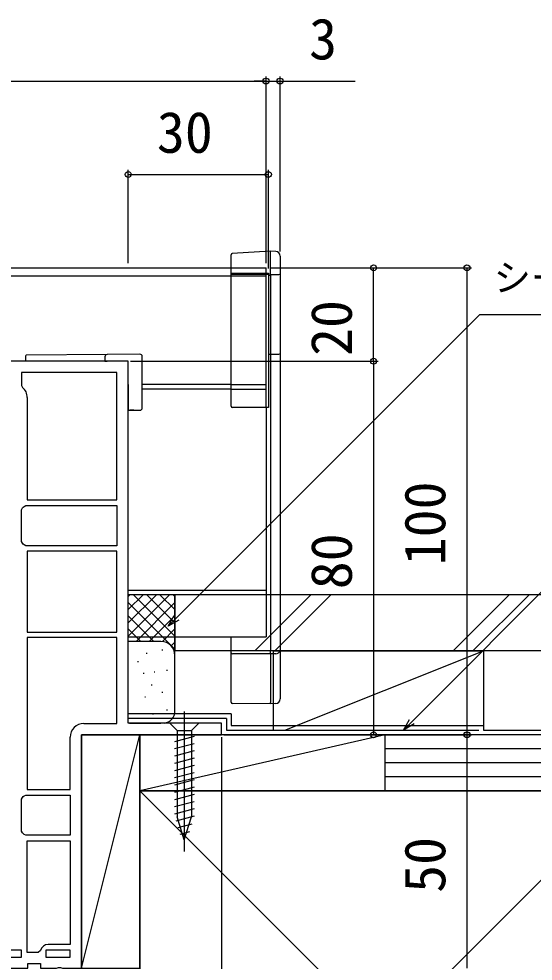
# Model space of a CAD drawing. Units: millimetres, scale not verified. Extents: x -525 to 525, y -783 to 779.
# Drawn here: x 224.1 to 334.2, y 121.8 to 323.6 of the extents above; entities that cross this region are included whole.
import ezdxf
from ezdxf.enums import TextEntityAlignment as Align

# ---------------------------------------------------------------- set-up
doc = ezdxf.new("R2010")
doc.units = ezdxf.units.MM
doc.header["$LTSCALE"] = 4
for name, color, linetype in [('0-2_YKK_11', 7, 'Continuous'), ('0-3_YKK_12', 2, 'Continuous'), ('0-4_YKK_13', 4, 'Continuous'), ('0-5_YKK_D', 6, 'Continuous'), ('0-7_YSS_K', 3, 'Continuous'), ('0-8_YSS_KE', 3, 'Continuous')]:
    doc.layers.add(name, color=color, linetype=linetype)
doc.styles.add('ＭＳ ゴシック', font='')
doc.styles.get('ＭＳ ゴシック').set_extended_font_data('MS Gothic')

msp = doc.modelspace()

# ---------------------------------------------------------------- linework, layer by layer
at = {"layer": '0-2_YKK_11'}
for points in [[(247.5, 172.8), (247.5, 250.3), (199.7, 250.3)], [(245.1, 220.6), (245.1, 247.9), (224.7, 247.9), (224.7, 245.092), (224.876, 244.711)], [(225.9, 242.5), (225.9, 220.6), (245.1, 220.6)], [(224.876, 211.311), (224.7, 211.692), (224.7, 218.508), (224.876, 218.889)], [(225.211, 219.224), (225.592, 219.4), (245.1, 219.4), (245.1, 210.8)], [(245.1, 210.8), (225.592, 210.8), (225.211, 210.976)], [(225.9, 191.1), (225.9, 158.6), (235.1, 158.6), (235.1, 169.8)], [(238, 172.7), (245.1, 172.7), (245.1, 191.1), (225.9, 191.1)], [(198.5, 125.1), (198.5, 120.3), (207.5, 120.3), (207.5, 105.3), (210, 105.3), (210, 106.8), (209.75, 107.096), (209.5, 107.392), (209.5, 120.3), (226, 120.3), (226, 121.3), (228.7, 121.3), (228.7, 120.3), (232.175, 120.3), (232.566, 120.487), (233.034, 120.487), (233.424, 120.3), (237.5, 120.3), (237.5, 170.3), (267.5, 170.3), (267.5, 172.8), (247.5, 172.8)], [(224.876, 149.311), (224.7, 149.692), (224.7, 156.508), (224.876, 156.889)], [(225.211, 157.224), (225.592, 157.4), (235.1, 157.4), (235.1, 148.8)], [(235.1, 148.8), (225.592, 148.8), (225.211, 148.976)], [(225.9, 123.7), (225.9, 147.6), (235.1, 147.6), (235.1, 125.4), (230.4, 125.4)], [(228.744, 124.086), (228.258, 123.7), (225.9, 123.7)]]:
    msp.add_lwpolyline(points, dxfattribs=at)
for points in [[(225.9, 192.3), (245.1, 192.3), (245.1, 209.6), (225.9, 209.6)], [(200.9, 122.7), (224.7, 122.7), (224.7, 124.2), (200.9, 124.2)], [(229.9, 122.7), (235.1, 122.7), (235.1, 124.2), (229.9, 124.2)]]:
    msp.add_lwpolyline(points, close=True, dxfattribs=at)
for centre, radius, start, end in [((223, 242.5), 2.9, 359.99999, 49.67978), ((223, 221.1), 2.9, 310.32022, 319.67978), ((223, 209.1), 2.9, 40.32022, 49.67978), ((238, 169.8), 2.9, 90.00001, 179.99999), ((223, 159.1), 2.9, 310.32022, 319.67978), ((223, 147.1), 2.9, 40.32022, 49.67978), ((230.4, 123.7), 1.7, 90, 166.86343)]:
    msp.add_arc(centre, radius, start, end, dxfattribs=at)
at = {"layer": '0-3_YKK_12'}
for p, q in [((106, 270.3), (269.5, 270.3)), ((106, 268.561), (269.5, 268.561)), ((269.5, 270.3), (277, 270.3)), ((269.5, 268.561), (277, 268.561)), ((277, 240.401), (277, 270.3)), ((269.5, 245.3), (250.5, 245.3)), ((269.5, 244.3), (250.5, 244.3)), ((269.5, 245.3), (277, 245.3)), ((269.5, 244.3), (277, 244.3)), ((247.5, 191.3), (269, 191.3)), ((269, 191.3), (277, 191.3))]:
    msp.add_line(p, q, dxfattribs=at)
for points in [[(277, 240.401), (277, 200.301), (277, 191.3)], [(247.5, 201.3), (269, 201.3), (277, 201.3)]]:
    msp.add_lwpolyline(points, dxfattribs=at)
at = {"layer": '0-4_YKK_13'}
for p, q in [((269.5, 272.89), (269.5, 273.1)), ((269.5, 268.848), (269.5, 272.89)), ((277.969, 273.901), (269.781, 273.4)), ((279.061, 273.834), (277.969, 273.901)), ((277.969, 272.848), (277.969, 273.901)), ((277.969, 268.848), (277.969, 272.848)), ((280, 272.836), (280, 268.95)), ((269.5, 240.701), (269.5, 268.848)), ((269.781, 269.133), (277.5, 269.133)), ((277.5, 269.133), (277.5, 268.569)), ((277.5, 268.569), (277.969, 268.848)), ((277.5, 268.569), (277.5, 251.806)), ((277.969, 268.848), (279.061, 268.855)), ((280, 268.95), (280, 251.907)), ((225.5, 251.388), (225.5, 251.3)), ((225.5, 251.3), (225.5, 250.3)), ((242.995, 251.739), (225.698, 251.588)), ((250, 251.8), (242.995, 251.739)), ((250.5, 245.3), (250.5, 251.3)), ((277.5, 251.806), (277.969, 251.805)), ((277.5, 251.806), (277.5, 240.401)), ((277.969, 251.805), (277.969, 200.301)), ((280, 251.907), (280, 200.301)), ((250.5, 240.3), (250.5, 245.3)), ((269.5, 240.701), (269.501, 240.673)), ((277.5, 240.401), (269.8, 240.401)), ((247.548, 239.821), (247.848, 239.819)), ((248.7, 239.811), (247.848, 239.819)), ((248.7, 239.811), (249, 239.809)), ((249, 239.809), (250, 239.8)), ((277.969, 200.301), (277.969, 188.301)), ((280, 200.301), (280, 188.365)), ((269.5, 188.331), (269.5, 191.3)), ((269.5, 187.872), (269.5, 188.331)), ((269.5, 177.477), (269.5, 187.872)), ((277.969, 188.284), (277.969, 188.283)), ((280, 188.365), (280, 177.966)), ((277.969, 187.629), (269.797, 187.66)), ((279.061, 187.659), (277.969, 187.63)), ((277.969, 187.63), (277.969, 187.629)), ((277.969, 187.629), (277.969, 177.194)), ((269.5, 177.272), (269.5, 177.477)), ((277.969, 176.901), (269.797, 176.972)), ((277.969, 177.194), (277.969, 177.193)), ((279.061, 176.967), (277.969, 176.901)), ((259.5, 175.3), (259.5, 145.3)), ((262.6, 172.8), (261.05, 171.25)), ((261.6, 169.949), (257.4, 168.824)), ((257.95, 171.25), (257.95, 152.716)), ((261.05, 171.25), (261.05, 152.716)), ((261.6, 168.396), (257.4, 167.271)), ((261.6, 166.843), (257.4, 165.718)), ((261.6, 165.29), (257.4, 164.165)), ((261.6, 163.737), (257.4, 162.612)), ((261.6, 162.184), (257.4, 161.059)), ((261.6, 160.631), (257.4, 159.506)), ((261.6, 159.079), (257.4, 157.953)), ((261.6, 157.526), (257.4, 156.4)), ((261.6, 155.973), (257.4, 154.847)), ((261.6, 154.42), (257.4, 153.294)), ((261.6, 152.867), (257.659, 151.811)), ((259.5, 147.8), (257.95, 152.716)), ((259.5, 147.8), (257.95, 152.716)), ((259.5, 147.8), (261.05, 152.716)), ((261.146, 151.192), (258.11, 150.379)), ((260.612, 149.496), (258.562, 148.947))]:
    msp.add_line(p, q, dxfattribs=at)
for points in [[(277.5, 268.848), (269.5, 268.848), (269.5, 268.848)], [(277.969, 268.848), (277.969, 251.805), (279.061, 251.812)], [(242.5, 251.239), (242.5, 250.3), (242.995, 250.3)], [(247.5, 245.322), (247.5, 250.3), (242.995, 250.3)], [(247.5, 245.322), (247.5, 239.822), (249, 239.809), (249, 239.809)], [(262.6, 172.8), (256.4, 172.8), (257.95, 171.25), (261.05, 171.25)]]:
    msp.add_lwpolyline(points, dxfattribs=at)
for centre, radius, start, end in [((269.8, 273.1), 0.3, 93.5, 180), ((279, 272.836), 1, 0, 86.5), ((225.7, 251.388), 0.2, 90.5, 180), ((243, 251.239), 0.5, 90.5, 180), ((250, 251.3), 0.5, 0, 90), ((250, 240.3), 0.5, 270, 0), ((269.8, 240.701), 0.3, 185.23058, 270), ((269.761, 187.925), 0.267, 191.32378, 277.67534), ((279.143, 188.527), 0.872, 264.59254, 349.27012), ((279, 177.966), 1, 273.5, 0), ((269.8, 177.272), 0.3, 180, 269.5)]:
    msp.add_arc(centre, radius, start, end, dxfattribs=at)
for centre, major_axis, ratio, start_param, end_param in [((269.8, 269.148), (0.3, 0.3), 0.004412, 1.6274707, 3.1371805), ((279, 268.95), (1, 0), 0.095937, 4.7734755, 6.2831853), ((279, 251.907), (1, 0), 0.095937, 4.7734755, 6.2831853), ((277.943, 188.336), (0.011, -1), 0.025621, 0.7856107, 1.5173069), ((277.943, 177.901), (0.026, -1), 0.010834, 6.2831853, 7.0671489)]:
    msp.add_ellipse(centre, major_axis=major_axis, ratio=ratio, start_param=start_param, end_param=end_param, dxfattribs=at)
at = {"layer": '0-5_YKK_D'}
for p, q in [((277, 271.3), (277, 311.3)), ((277, 271.3), (277, 311.3)), ((280, 273.836), (280, 311.3)), ((-252, 310.3), (277, 310.3)), ((277, 310.3), (274.45, 310.3)), ((277, 310.3), (280, 310.3)), ((280, 310.3), (296.054, 310.3)), ((247.5, 271.3), (247.5, 291.3)), ((277.5, 270.133), (277.5, 291.3)), ((247.5, 290.3), (277.5, 290.3)), ((278, 270.3), (301, 270.3)), ((278, 270.3), (321, 270.3)), ((300, 250.3), (300, 270.3)), ((320, 270.3), (320, 170.301)), ((248, 250.3), (301, 250.3)), ((248.5, 250.3), (301, 250.3)), ((300, 250.3), (299.999, 170.3)), ((267.5, 169.8), (267.5, -38.7)), ((268, 170.3), (300.999, 170.3)), ((268.031, 170.301), (321, 170.301)), ((268.053, 170.303), (321, 170.303)), ((320, 170.303), (320, 120.3))]:
    msp.add_line(p, q, dxfattribs=at)
for points in [[(256.018, 193.559), (257.821, 195.362), (322.76, 260.301), (409.949, 260.301)], [(306.399, 171.301), (308.2, 173.106), (375.244, 240.301), (469.05, 240.301)], [(258.304, 194.879), (256.018, 193.559), (257.338, 195.845)], [(308.683, 172.623), (306.399, 171.301), (307.716, 173.589)]]:
    msp.add_lwpolyline(points, dxfattribs=at)
for centre in [(277, 310.3), (277, 310.3), (280, 310.3), (247.5, 290.3), (277.5, 290.3), (300, 270.3), (320, 270.3), (300, 250.3), (300, 250.3), (299.999, 170.3), (320, 170.303), (320, 170.301)]:
    msp.add_circle(centre, 0.637, dxfattribs=at)
at = {"layer": '0-7_YSS_K'}
for p, q in [((257.5, 200.301), (247.5, 200.301)), ((247.5, 191.443), (256.358, 200.301)), ((247.5, 194.272), (253.529, 200.301)), ((247.5, 197.1), (250.701, 200.301)), ((247.5, 199.928), (247.873, 200.301)), ((248.642, 200.301), (257.5, 191.443)), ((251.471, 200.301), (257.5, 194.272)), ((254.299, 200.301), (257.5, 197.1)), ((257.127, 200.301), (257.5, 199.928)), ((257.5, 187.301), (257.5, 200.301)), ((286.61, 200.301), (274.61, 188.301)), ((290.853, 200.301), (278.853, 188.301)), ((329.037, 200.301), (317.037, 188.301)), ((333.279, 200.301), (321.279, 188.301)), ((247.5, 198.615), (257.5, 188.615)), ((249.186, 190.301), (257.5, 198.615)), ((247.5, 195.786), (252.985, 190.301)), ((252.015, 190.301), (257.5, 195.786)), ((247.5, 192.958), (250.175, 190.283)), ((254.825, 190.283), (257.5, 192.958)), ((254.5, 190.301), (247.5, 190.301)), ((256.705, 189.335), (257.5, 190.129)), ((251.357, 187.806), (251.557, 187.806)), ((254.695, 188.473), (254.895, 188.473)), ((278.5, 188.301), (278.5, 171.301)), ((278.5, 188.301), (323.5, 188.301)), ((281, 171.301), (323.5, 188.301)), ((323.5, 188.301), (323.5, 171.301)), ((249.501, 185.975), (249.701, 185.975)), ((257.5, 175.301), (257.5, 187.301)), ((253.026, 183.8), (253.226, 183.8)), ((255.696, 184.134), (255.896, 184.134)), ((250.689, 183.466), (250.889, 183.466)), ((252.423, 181.007), (252.623, 181.007)), ((251.023, 178.459), (251.223, 178.459)), ((254.695, 179.46), (254.895, 179.46)), ((255.696, 175.618), (255.896, 175.618)), ((252.692, 174.787), (252.892, 174.787)), ((247.8, 172.801), (254.5, 172.801)), ((237.5, 120.302), (250, 170.301)), ((302.5, 170.301), (250, 158.301)), ((323.5, 170.301), (278.5, 170.301)), ((302.5, 158.301), (302.5, 170.301)), ((427.531, 170.301), (302.5, 170.301)), ((427.531, 167.301), (302.5, 167.301)), ((427.531, 164.301), (302.5, 164.301)), ((427.531, 161.301), (302.5, 161.301)), ((250, 53.301), (355, 158.301)), ((250, 158.301), (355, 53.301)), ((302.5, 158.301), (427.531, 158.301))]:
    msp.add_line(p, q, dxfattribs=at)
for points in [[(250, 120.3), (250, 170.301), (237.5, 170.301), (237.5, 120.302)], [(302.5, 158.301), (302.5, 170.301), (250, 170.301), (250, 158.301)]]:
    msp.add_lwpolyline(points, close=True, dxfattribs=at)
for centre, radius, start, end in [((254.5, 187.301), 3, 360, 90), ((254.892, 175.38), 2.609, 278.51139, 358.26236)]:
    msp.add_arc(centre, radius, start, end, dxfattribs=at)
at = {"layer": '0-8_YSS_KE'}
for p, q in [((427.5, 188.301), (257.5, 188.301)), ((269.5, 174.801), (247.5, 174.801)), ((268.5, 173.801), (247.5, 173.801)), ((323.5, 172.301), (323.5, 171.301)), ((323.5, 171.301), (427.531, 171.301))]:
    msp.add_line(p, q, dxfattribs=at)
for points in [[(427.5, 200.301), (257.5, 200.301), (257.5, 188.301)], [(268.5, 173.801), (268.5, 171.301), (322.5, 171.301)], [(269.5, 174.801), (269.5, 172.301), (323.5, 172.301)], [(355, 158.301), (250, 158.301), (250, 53.301), (355, 53.301)]]:
    msp.add_lwpolyline(points, dxfattribs=at)

# ---------------------------------------------------------------- texts
at = {"layer": '0-5_YKK_D', "style": 'ＭＳ ゴシック'}
for s, height, p in [('3', 8.798, (286.213, 312.3)), ('30', 8.798, (253.636, 292.3)), ('シーリング（別途）', 5.865, (325.685, 263.521))]:
    msp.add_text(s, height=height, dxfattribs=at).set_placement(p, align=Align.BOTTOM_LEFT)
for s, p in [('20', (298, 251.436)), ('100', (318, 206.596)), ('80', (298, 201.47)), ('50', (318, 136.438))]:
    msp.add_text(s, height=8.798, rotation=90, dxfattribs=at).set_placement(p, align=Align.BOTTOM_LEFT)

doc.saveas('drawing.dxf')
